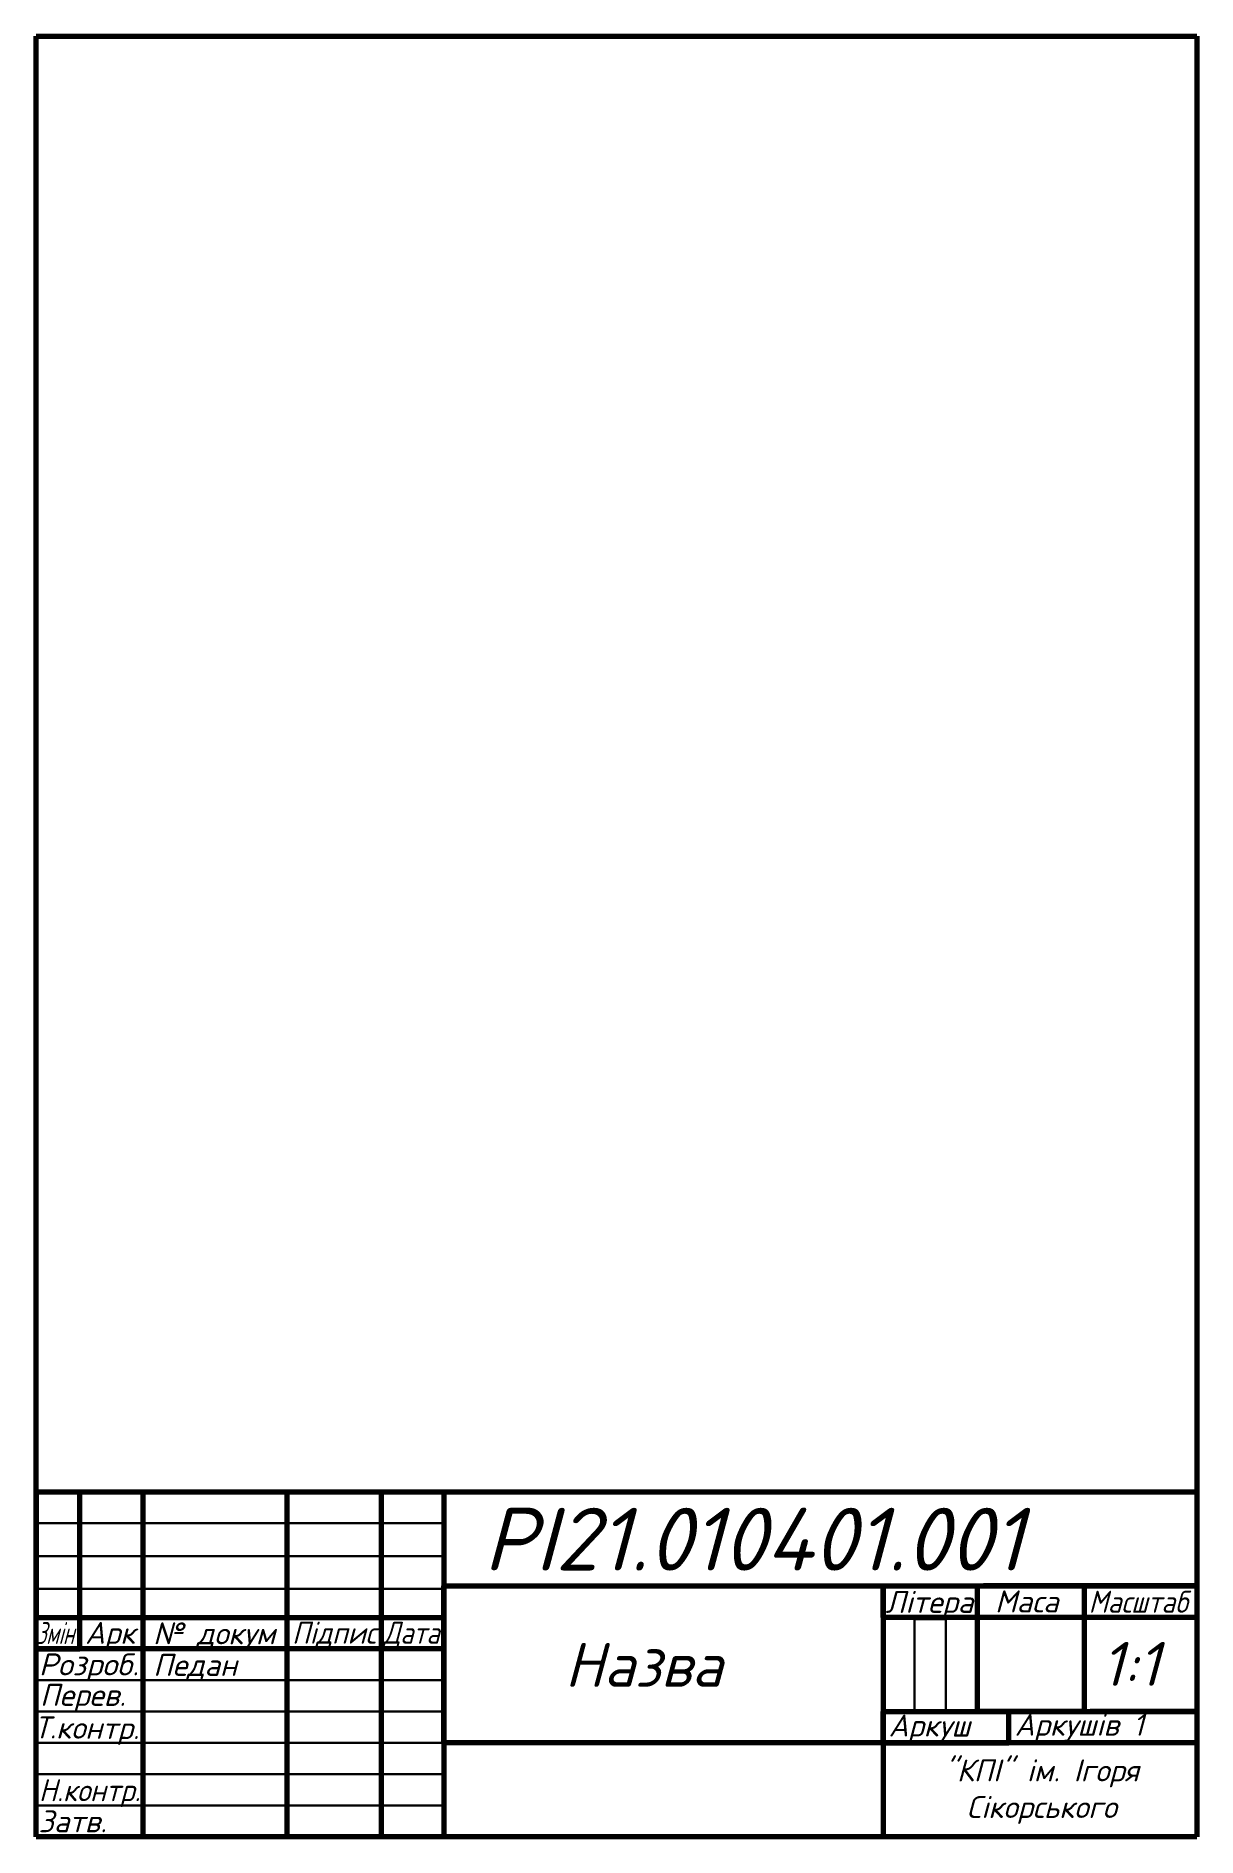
# Paper-space layout 'А4' of a CAD drawing. Header units: millimetres. Extents: x 20 to 205, y 5 to 292.
import ezdxf
from ezdxf.enums import TextEntityAlignment as Align

# ---------------------------------------------------------------- set-up
doc = ezdxf.new("R2010")
doc.units = ezdxf.units.MM
doc.header["$MEASUREMENT"] = 0
for name, color, linetype, lineweight in [('Основна', 7, 'Continuous', 70), ('Текст', 7, 'Continuous', 30), ('Тонка', 7, 'Continuous', 30)]:
    doc.layers.add(name, color=color, linetype=linetype, lineweight=lineweight)
doc.styles.add('ДСТУ', font='isocpeur.ttf', dxfattribs={"oblique": 15})

# ---------------------------------------------------------------- blocks, each defined once
blk = doc.blocks.new('А4')
at = {"layer": 'Основна'}
for p, q in [((0, 0), (0, 287)), ((0, 287), (185, 287)), ((185, 287), (185, 0)), ((0, 0), (0, 55)), ((0, 55), (65, 55)), ((0, 55), (0, 35)), ((7, 30), (7, 55)), ((7, 55), (17, 55)), ((17, 55), (17, 0)), ((40, 0), (40, 55)), ((40, 55), (55, 55)), ((55, 55), (55, 0)), ((65, 55), (185, 55)), ((65, 55), (65, 0)), ((65, 15), (65, 40)), ((65, 40), (185, 40)), ((135, 35), (135, 40)), ((135, 40), (135, 15)), ((150, 20), (150, 40)), ((168, 40), (151, 40)), ((185, 40), (167, 40)), ((167, 40), (167, 20)), ((185, 40), (185, 35)), ((0, 35), (65, 35)), ((65, 35), (65, 30)), ((185, 35), (135, 35)), ((140, 35), (145, 35)), ((65, 30), (0, 30)), ((0, 30), (7, 30)), ((135, 15), (135, 20)), ((135, 20), (185, 20)), ((135, 20), (140, 20)), ((167, 20), (150, 20)), ((155, 15), (155, 20)), ((185, 20), (168, 20)), ((185, 15), (65, 15)), ((135, 15), (155, 15)), ((135, 15), (135, 0)), ((185, 0), (0, 0))]:
    blk.add_line(p, q, dxfattribs=at)
at = {"layer": 'Тонка'}
for p, q in [((0, 50), (65, 50)), ((0, 44.77), (65, 44.77)), ((0, 39.55), (65, 39.55)), ((140, 20), (140, 35)), ((145, 35), (145, 20)), ((65, 25), (0, 25)), ((65, 20), (0, 20)), ((65, 15), (0, 15)), ((65, 10), (0, 10)), ((65, 5), (0, 5))]:
    blk.add_line(p, q, dxfattribs=at)
at = {"layer": 'Основна', "style": 'ДСТУ', "oblique": 15, "flags": 4}
for tag, p, height in [('РІ21.№№04ТТ.001', (71.3, 42.46), 10), ('ПЕДАН', (18.67, 25.67), 3.5), ('НАЗВА', (84.25, 23.93), 7), ('1:1', (169.77, 24.09), 7)]:
    blk.add_attdef(tag, p, '', height=height, dxfattribs=at)
at = {"layer": 'Текст', "style": 'ДСТУ', "oblique": 15}
for s, width, p, p2 in [('Літера', 0.952723, (135.34, 35.71), (149.35, 35.71)), ('Масштаб', 0.805174, (167.74, 35.74), (183.52, 35.74)), ('Змін', 0.670317, (0.05, 30.75), (6.03, 30.75)), ('Дата', 0.751619, (55.35, 30.8), (64.29, 30.8)), ('Н.контр.', 0.906343, (0.45, 5.7), (16.63, 5.7))]:
    blk.add_text(s, height=3.5, dxfattribs=dict(at, width=width)).set_placement(p, p2, align=Align.FIT)
for s, p in [('Маса', (152.81, 35.79)), ('Арк', (7.82, 30.78)), ('№ докум', (18.65, 30.7)), ('Аркуш', (135.86, 16.01)), ('Аркушів 1', (155.95, 16.14)), ('Затв.', (0.38, 0.75))]:
    blk.add_text(s, height=3.5, dxfattribs=at).set_placement(p)
for s, p, p2 in [('Підпис', (40.8, 30.8), (54.1, 30.8)), ('Розроб.', (0.45, 25.75), (16.37, 25.75)), ('Перев.', (0.63, 20.89), (14.28, 20.89))]:
    blk.add_text(s, height=3.5, dxfattribs=at).set_placement(p, p2, align=Align.FIT)
at = {"layer": 'Текст', "style": 'ДСТУ', "oblique": 15, "width": 0.938358}
blk.add_text('Т.контр.', height=3.5, rotation=359.5662, dxfattribs=at).set_placement((-0.31, 15.72), (16.44, 15.59), align=Align.FIT)
at = {"layer": 'Текст', "insert": (140.99, 12.36), "char_height": 3.5, "attachment_point": 1, "style": 'ДСТУ'}
blk.add_mtext_dynamic_manual_height_columns('\\pxqc;"КПІ" ім. Ігоря Сікорського', width=38.5009, gutter_width=17.5, heights=[0], dxfattribs=at)

psp = doc.layouts.new('А4')

# ---------------------------------------------------------------- block references
at = {"layer": 'Основна'}
ref = psp.add_blockref('А4', (20, 5), dxfattribs=at)
ref.add_attrib('ПЕДАН', 'Педан', (38.67, 30.67), dxfattribs={"height": 3.5, "style": 'ДСТУ', "oblique": 15})
ref.add_attrib('НАЗВА', 'Назва', (104.25, 28.93), dxfattribs={"height": 7, "style": 'ДСТУ', "oblique": 15})
ref.add_attrib('1:1', '1:1', (189.77, 29.09), dxfattribs={"height": 7, "style": 'ДСТУ', "oblique": 15})
ref.add_attrib('РІ21.№№04ТТ.001', 'РІ21.010401.001', (91.3, 47.46), dxfattribs={"height": 10, "style": 'ДСТУ', "oblique": 15})

doc.saveas('drawing.dxf')
